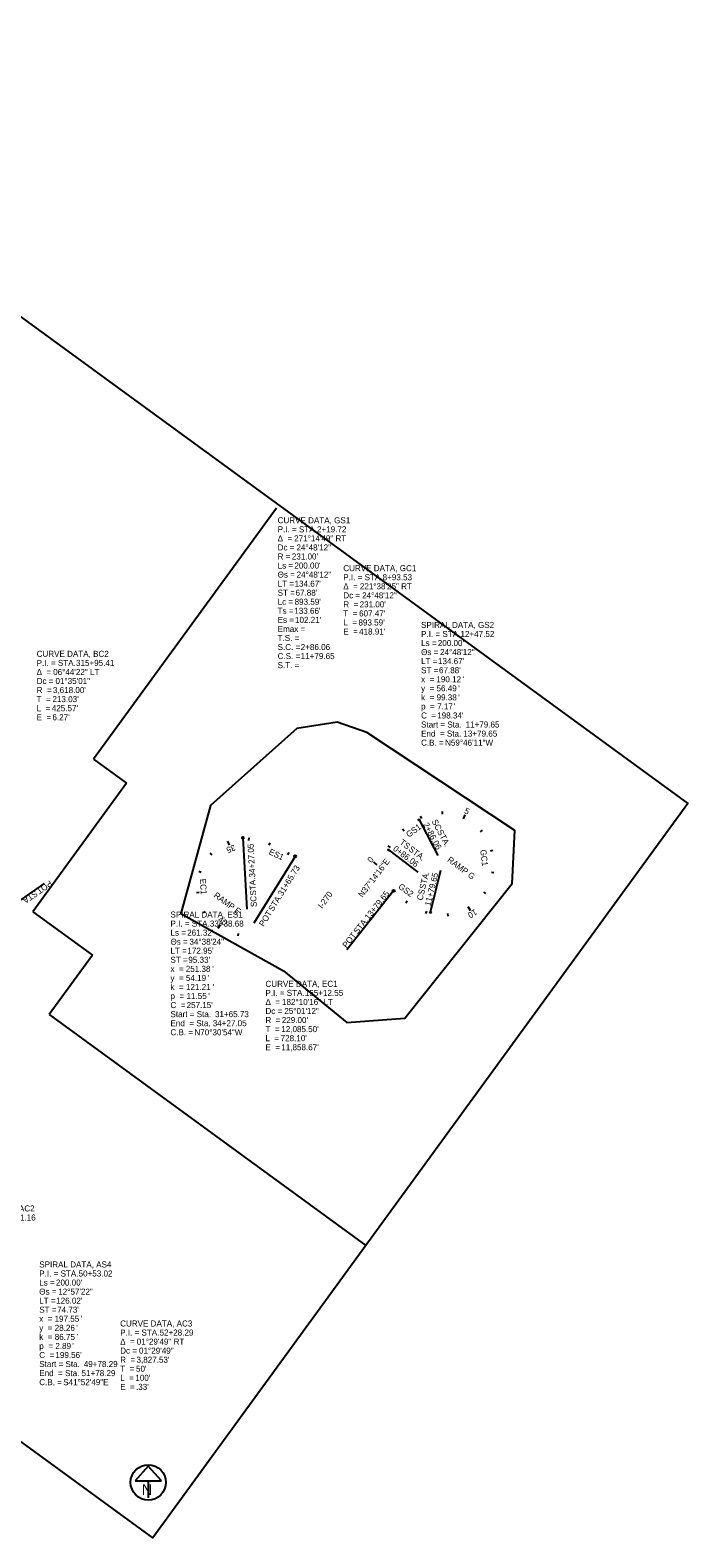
# Model space of a CAD drawing. Extents: x 212934 to 225203, y 543156 to 550150.
# Drawn here: x 222150 to 225203, y 543156 to 550150 of the extents above; entities that cross this region are included whole.
import ezdxf

# ---------------------------------------------------------------- set-up
doc = ezdxf.new("R2010")
doc.units = 0
for name, color, linetype in [('GE_P_Alignment_100_Curve_Data', 7, 'Continuous'), ('GE_P_Alignment_100_Distances', 7, 'Continuous'), ('GE_P_Alignment_100_Stations', 7, 'Continuous'), ('GE_P_Alignment_500_Bearings', 7, 'Continuous'), ('GE_P_Alignment_500_Cardinal_Points', 7, 'Continuous'), ('GE_P_Alignment_500_Curve_Data', 7, 'Continuous'), ('GE_P_Alignment_500_Stations', 7, 'Continuous')]:
    doc.layers.add(name, color=color, linetype=linetype)

msp = doc.modelspace()

# ---------------------------------------------------------------- linework, layer by layer
at = {"layer": 'GE_P_Alignment_100_Curve_Data'}
for points in [[(220282.3, 550149.7), (225202.9, 546562.1), (222719.8, 543156.2), (217799.1, 546743.9)], [(223388, 546910.1), (222987.6, 546552.6), (222849.7, 546052.2), (223325.6, 545786.9), (223619.9, 545546.9), (223889.6, 545566.7), (224388, 546191.9), (224399.9, 546437.2), (223713.2, 546892.4), (223574.8, 546940)]]:
    msp.add_lwpolyline(points, close=True, dxfattribs=at)
at = {"layer": 'GE_P_Alignment_100_Distances'}
msp.add_circle((222698.8, 543413.5), 82, dxfattribs=at)
at = {"layer": 'GE_P_Alignment_100_Stations'}
for p, q in [((223293.4, 547932.3), (222445.1, 546768.9)), ((222445.1, 546768.9), (222598.4, 546657.1)), ((222598.4, 546657.1), (222163.6, 546060.7)), ((222163.6, 546060.7), (222439.5, 545859.5)), ((222439.5, 545859.5), (222238.3, 545583.6)), ((222238.3, 545583.6), (223708.2, 544511.9)), ((222698.8, 543488.2), (222637.3, 543420)), ((222760.4, 543420), (222698.8, 543488.2)), ((222637.3, 543420), (222760.4, 543420)), ((222698.8, 543420), (222698.8, 543342.6))]:
    msp.add_line(p, q, dxfattribs=at)
msp.add_circle((222698.8, 543413.5), 82, dxfattribs=at)
at = {"layer": 'GE_P_Alignment_500_Cardinal_Points'}
for p, q in [((223955.3, 546486.3), (224042.9, 546321.2)), ((223138.2, 546403.2), (223155.5, 546072.7)), ((223813.8, 546347.2), (223949.7, 546244)), ((223380.6, 546317.4), (223189.3, 546006.9)), ((221847.9, 545935.6), (222217.8, 546192)), ((224008.9, 546057.8), (224056.4, 546252.9)), ((223837.6, 546157.6), (223620.2, 545884.2))]:
    msp.add_line(p, q, dxfattribs=at)
for centre, radius in [((223955.3, 546486.3), 2.49), ((223138.2, 546403.2), 4.41), ((223813.8, 546347.2), 2.28), ((223380.6, 546317.4), 4.86), ((223837.6, 546157.6), 4.66), ((224008.9, 546057.8), 2.68)]:
    msp.add_circle(centre, radius, dxfattribs=at)
at = {"layer": 'GE_P_Alignment_500_Stations'}
for p, q in [((223967.8, 546492.4), (223962.8, 546503.3)), ((224064.8, 546513.2), (224064.9, 546525.2)), ((224161.6, 546491.4), (224170.1, 546509.5)), ((223165.2, 546403), (223164.5, 546391.1)), ((223886.9, 546434.5), (223878.4, 546443.1)), ((224240.3, 546431), (224249.5, 546438.7)), ((222984.7, 546332.8), (222993.4, 546324.5)), ((223067.2, 546387.9), (223074.4, 546369.3)), ((223262.2, 546380.2), (223257.8, 546369.1)), ((223351.3, 546335.2), (223345.2, 546324.8)), ((223822.3, 546358.3), (223812.7, 546365.6)), ((224286.4, 546343.1), (224298, 546346.3)), ((223761.8, 546278.7), (223745.8, 546290.8)), ((222933.3, 546248), (222944.6, 546244.1)), ((224291.4, 546244), (224303.2, 546242)), ((222922.5, 546149.3), (222934.5, 546150.7)), ((224254.4, 546152), (224264.3, 546145.2)), ((222954.5, 546055.4), (222964.8, 546061.7)), ((223901, 546109.5), (223894.2, 546099.6)), ((223989.4, 546063.4), (223985.6, 546052)), ((224088, 546052.5), (224089.3, 546040.6)), ((224182.1, 546084), (224192.4, 546066.8)), ((223023.2, 545983.9), (223034.3, 546000.5)), ((223115.8, 545948.1), (223117.6, 545959.9))]:
    msp.add_line(p, q, dxfattribs=at)

# ---------------------------------------------------------------- texts
at = {"layer": 'GE_P_Alignment_100_Stations'}
for s, rotation, p in [('GS1', 36.36363, (223908, 546403.4)), ('ES1', 334.91323, (223255.5, 546328.6)), ('GC1', 276.62904, (224239.2, 546347.4)), ('RAMP G', 323.09935, (224083.8, 546296.1)), ('EC1', 273.97314, (222938, 546212.3)), ('RAMP E', 323.91811, (222999.7, 546130.7)), ('I-270', 53.90419, (223505.8, 546072.7)), ('GS2', 323.90419, (223856.2, 546171.4))]:
    msp.add_text(s, height=28, rotation=rotation, dxfattribs=at).set_placement(p)
msp.add_text('N', height=50, dxfattribs=at).set_placement((222668.6, 543355.2))
at = {"layer": 'GE_P_Alignment_500_Bearings'}
msp.add_text('N37°14\'16"E', height=28, rotation=52.76215, dxfattribs=at).set_placement((223692.7, 546124.4))
at = {"layer": 'GE_P_Alignment_500_Cardinal_Points'}
for s, rotation, p in [('2+86.06', 297.95878, (223973.2, 546465.5)), ('SC', 297.95878, (224013.2, 546479.9)), (' STA.', 297.95878, (224033.3, 546441.9)), ('34+27.05', 92.99053, (223195.4, 546220.2)), ('0+86.06', 322.76215, (223831.8, 546347.8)), ('TS', 322.76215, (223862.7, 546377.1)), (' STA.', 322.76215, (223895.7, 546352)), ('31+65.73', 58.35064, (223321.7, 546131.1)), ('POT', 214.73095, (222240.7, 546207.3)), (' STA. ', 92.99053, (223200.3, 546125.8)), (' STA.', 76.31859, (223981.4, 546152.7)), ('11+79.65', 76.31859, (224008.1, 546084.7)), (' STA. ', 214.73095, (222181.5, 546166.3)), ('SC', 92.99053, (223202.6, 546082.8)), (' STA. ', 58.35064, (223272.1, 546050.6)), ('13+79.65', 51.51523, (223722.3, 546020.4)), ('CS', 76.31859, (223971.3, 546110.9)), ('POT', 58.35064, (223234.3, 545989.3)), (' STA. ', 51.51523, (223663.5, 545946.4)), ('POT', 51.51523, (223618.7, 545890))]:
    msp.add_text(s, height=28, rotation=rotation, dxfattribs=at).set_placement(p)
at = {"layer": 'GE_P_Alignment_500_Curve_Data'}
for s, p in [('CURVE DATA, GS1', (223299.1, 547862.3)), ('Δ  = ', (223299.1, 547778.3)), ('P.I. = STA. ', (223299.1, 547820.3)), ('271°14\'49" RT', (223375.9, 547778.3)), ('2+19.72', (223481.8, 547820.3)), ('Dc = ', (223299.1, 547736.3)), ('24°48\'12"', (223386.5, 547736.3)), ('R = ', (223299.1, 547694.3)), ('Ls = ', (223299.1, 547652.3)), ("231.00'", (223365, 547694.3)), ("200.00'", (223376.7, 547652.3)), ('CURVE DATA, GC1', (223603.8, 547640.2)), ('Θs = ', (223299.1, 547610.3)), ('LT = ', (223299.1, 547568.3)), ("134.67'", (223377.7, 547568.3)), ('24°48\'12"', (223387.2, 547610.3)), ('P.I. = STA. ', (223603.8, 547598.2)), ('8+93.53', (223786.5, 547598.2)), ('ST = ', (223299.1, 547526.3)), ("67.88'", (223382.2, 547526.3)), ('Δ  = ', (223603.8, 547556.2)), ('Dc = ', (223603.8, 547514.2)), ('221°38\'25" RT', (223680.6, 547556.2)), ('24°48\'12"', (223691.2, 547514.2)), ('Ts = ', (223299.1, 547442.3)), ('Lc = ', (223299.1, 547484.3)), ("133.66'", (223376.5, 547442.3)), ("893.59'", (223377.9, 547484.3)), ('T  = ', (223603.8, 547430.2)), ('R  = ', (223603.8, 547472.2)), ("607.47'", (223677.2, 547430.2)), ("231.00'", (223679.6, 547472.2)), ('Es = ', (223299.1, 547400.3)), ('Emax = ', (223299.1, 547358.3)), ("102.21'", (223379.7, 547400.3)), ('L  = ', (223603.8, 547388.2)), ("893.59'", (223674.2, 547388.2)), ('SPIRAL DATA, GS2', (223964.9, 547376.9)), ('T.S. = ', (223299.1, 547316.3)), ('E  = ', (223603.8, 547346.2)), ("418.91'", (223677.2, 547346.2)), ('P.I. = STA. ', (223964.9, 547334.9)), ('Ls = ', (223964.9, 547292.9)), ("200.00'", (224042.5, 547292.9)), ('12+47.52', (224147.6, 547334.9)), ('CURVE DATA, BC2', (222180.6, 547242.7)), ('S.C. = ', (223299.1, 547274.3)), ('C.S. = ', (223299.1, 547232.3)), ('2+86.06', (223406.3, 547274.3)), ('11+79.65', (223406.3, 547232.3)), ('Θs = ', (223964.9, 547250.9)), ('24°48\'12"', (224052.9, 547250.9)), ('Δ  = ', (222180.6, 547158.7)), ('P.I. = STA. ', (222180.6, 547200.7)), ('06°44\'22" LT', (222257.4, 547158.7)), ('315+95.41', (222363.3, 547200.7)), ('S.T. = ', (223299.1, 547190.3)), ('ST = ', (223964.9, 547166.9)), ('LT = ', (223964.9, 547208.9)), ("134.67'", (224043.4, 547208.9)), ("67.88'", (224048, 547166.9)), ('Dc = ', (222180.6, 547116.7)), ('R  = ', (222180.6, 547074.7)), ("3,618.00'", (222256.4, 547074.7)), ('01°35\'01"', (222268, 547116.7)), ('y  = ', (223964.9, 547082.9)), ('x  = ', (223964.9, 547124.9)), ('56.49', (224036.5, 547082.9)), ('190.12', (224035.9, 547124.9)), ("'", (224137.1, 547082.9)), ("'", (224158.8, 547124.9)), ('T  = ', (222180.6, 547032.7)), ("213.03'", (222254, 547032.7)), ('k  = ', (223964.9, 547040.9)), ('99.38', (224036.8, 547040.9)), ("'", (224137.4, 547040.9)), ('L  = ', (222180.6, 546990.7)), ('E  = ', (222180.6, 546948.7)), ("425.57'", (222251, 546990.7)), ("6.27'", (222254, 546948.7)), ('C  = ', (223964.9, 546956.9)), ('p  = ', (223964.9, 546998.9)), ('7.17', (224039.5, 546998.9)), ("198.34'", (224039.8, 546956.9)), ("'", (224117.7, 546998.9)), ('Start = Sta. ', (223964.9, 546914.9)), ('End  = Sta. ', (223964.9, 546872.9)), ('13+79.65', (224161.2, 546872.9)), ('11+79.65', (224171.4, 546914.9)), ('C.B. = ', (223964.9, 546830.9)), ('N59°46\'11"W', (224076.2, 546830.9)), ('SPIRAL DATA, ES1', (222801.8, 546033.5)), ('P.I. = STA. ', (222801.8, 545991.5)), ('33+38.68', (222984.4, 545991.5)), ('Θs = ', (222801.8, 545907.5)), ('Ls = ', (222801.8, 545949.5)), ("261.32'", (222879.4, 545949.5)), ('34°38\'24"', (222889.8, 545907.5)), ('ST = ', (222801.8, 545823.5)), ('LT = ', (222801.8, 545865.5)), ("172.95'", (222880.3, 545865.5)), ("95.33'", (222884.8, 545823.5)), ('x  = ', (222801.8, 545781.5)), ('251.38', (222872.8, 545781.5)), ("'", (222995.6, 545781.5)), ('y  = ', (222801.8, 545739.5)), ('k  = ', (222801.8, 545697.5)), ('54.19', (222873.4, 545739.5)), ('121.21', (222873.7, 545697.5)), ("'", (222973.9, 545739.5)), ("'", (222996.6, 545697.5)), ('CURVE DATA, EC1', (223242.6, 545712.1)), ('C  = ', (222801.8, 545613.5)), ('p  = ', (222801.8, 545655.5)), ("257.15'", (222876.7, 545613.5)), ('11.55', (222876.3, 545655.5)), ("'", (222976.9, 545655.5)), ('Δ  = ', (223242.6, 545628.1)), ('P.I. = STA. ', (223242.6, 545670.1)), ('182°10\'16" LT', (223319.4, 545628.1)), ('155+12.55', (223425.3, 545670.1)), ('Start = Sta. ', (222801.8, 545571.5)), ('31+65.73', (223008.3, 545571.5)), ('Dc = ', (223242.6, 545586.1)), ('R  = ', (223242.6, 545544.1)), ("229.00'", (223318.4, 545544.1)), ('25°01\'12"', (223330, 545586.1)), ('C.B. = ', (222801.8, 545487.5)), ('End  = Sta. ', (222801.8, 545529.5)), ('N70°30\'54"W', (222913, 545487.5)), ('34+27.05', (222998.1, 545529.5)), ('T  = ', (223242.6, 545502.1)), ("12,085.50'", (223316, 545502.1)), ('L  = ', (223242.6, 545460.1)), ('E  = ', (223242.6, 545418.1)), ("728.10'", (223313, 545460.1)), ("11,858.67'", (223316, 545418.1)), ('CURVE DATA, AC2', (221836.4, 544670.2)), ('48+21.16', (222019.1, 544628.2)), ('SPIRAL DATA, AS4', (222192.8, 544410.4)), ('P.I. = STA. ', (222192.8, 544368.4)), ('50+53.02', (222375.5, 544368.4)), ('Θs = ', (222192.8, 544284.4)), ('Ls = ', (222192.8, 544326.4)), ("200.00'", (222270.4, 544326.4)), ('12°57\'22"', (222280.9, 544284.4)), ('LT = ', (222192.8, 544242.4)), ("126.02'", (222271.4, 544242.4)), ('x  = ', (222192.8, 544158.4)), ('ST = ', (222192.8, 544200.4)), ('197.55', (222263.8, 544158.4)), ("74.73'", (222275.9, 544200.4)), ("'", (222386.7, 544158.4)), ('CURVE DATA, AC3', (222568.4, 544136.5)), ('y  = ', (222192.8, 544116.4)), ('k  = ', (222192.8, 544074.4)), ('28.26', (222264.5, 544116.4)), ('86.75', (222264.8, 544074.4)), ("'", (222365, 544116.4)), ("'", (222365.3, 544074.4)), ('P.I. = STA. ', (222568.4, 544094.5)), ('52+28.29', (222751.1, 544094.5)), ('p  = ', (222192.8, 544032.4)), ('2.89', (222267.4, 544032.4)), ("'", (222345.6, 544032.4)), ('Δ  = ', (222568.4, 544052.5)), ('Dc = ', (222568.4, 544010.5)), ('01°29\'49" RT', (222645.2, 544052.5)), ('01°29\'49"', (222655.8, 544010.5)), ('Start = Sta. ', (222192.8, 543948.4)), ('C  = ', (222192.8, 543990.4)), ("199.56'", (222267.8, 543990.4)), ('49+78.29', (222399.4, 543948.4)), ('T  = ', (222568.4, 543926.5)), ('R  = ', (222568.4, 543968.5)), ("50'", (222641.8, 543926.5)), ("3,827.53'", (222644.2, 543968.5)), ('C.B. = ', (222192.8, 543864.4)), ('End  = Sta. ', (222192.8, 543906.4)), ('S41°52\'49"E', (222304.1, 543864.4)), ('51+78.29', (222389.2, 543906.4)), ('L  = ', (222568.4, 543884.5)), ("100'", (222638.8, 543884.5)), ('E  = ', (222568.4, 543842.5)), (".33'", (222641.8, 543842.5))]:
    msp.add_text(s, height=28, dxfattribs=at).set_placement(p)
at = {"layer": 'GE_P_Alignment_500_Stations'}
for s, rotation, p in [('5', 334.89345, (224162.5, 546518.6)), ('35', 201.24357, (223096.6, 546372.5)), ('0', 52.76215, (223735.1, 546285)), ('10', 210.87661, (224214.1, 546073.9)), ('40', 326.34353, (223018.5, 546017))]:
    msp.add_text(s, height=28, rotation=rotation, dxfattribs=at).set_placement(p)

doc.saveas('drawing.dxf')
